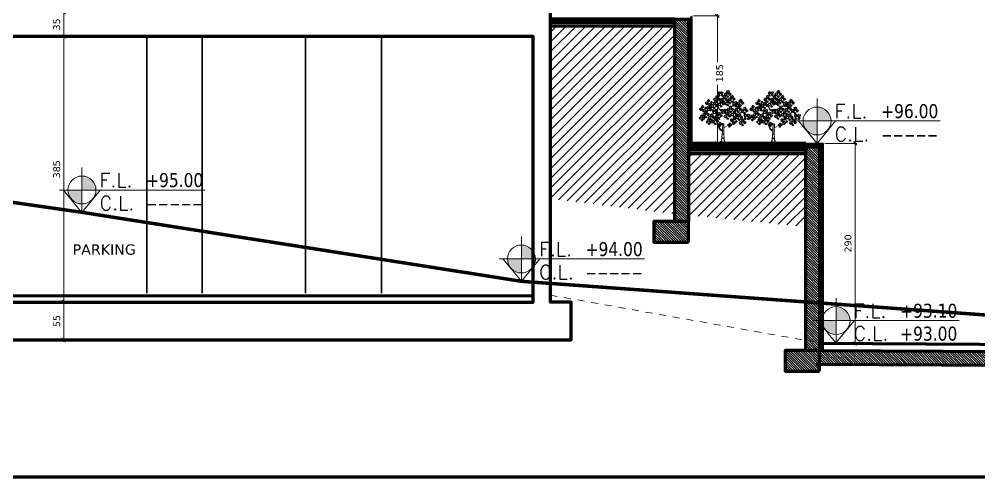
# Model space of a CAD drawing. Header units: inches. Extents: x -48 to 777, y -156 to 510.
# Drawn here: x 622.24 to 636.15, y -56.99 to -50.36 of the extents above; entities that cross this region are included whole.
import ezdxf
from ezdxf.enums import TextEntityAlignment as Align

# ---------------------------------------------------------------- set-up
doc = ezdxf.new("R2010")
doc.units = ezdxf.units.IN
doc.header["$MEASUREMENT"] = 0
doc.linetypes.add('HIDDEN', pattern=[0.375, 0.25, -0.125])
doc.linetypes.add('NUHA', pattern=[1.45, 0.75, -0.25, 0.2, -0.25])
doc.layers.get('Defpoints').update_dxf_attribs({"lineweight": 5})
for name, color, linetype, lineweight in [('A-DIM', 9, 'Continuous', 5), ('A-HIDDEN', 254, 'HIDDEN', 5), ('A-PILLARS', 1, 'Continuous', 60), ('A-PLANTS', 3, 'Continuous', 5), ('A-PROJECTION1', 6, 'Continuous', 30), ('A-SIGNS1', 20, 'Continuous', 15), ('A-SIGNS2', 30, 'Continuous', 15), ('A-TEXT', 50, 'Continuous', 15), ('C-STONE', 42, 'Continuous', 30), ('D-STONE', 52, 'Continuous', 20), ('H-PILLARS', 61, 'Continuous', 5)]:
    doc.layers.add(name, color=color, linetype=linetype, lineweight=lineweight)
doc.layers.add('HH-DARK GREY', color=7, linetype='Continuous', lineweight=5, true_color=0x404040)
doc.styles.add('ROMAND', font='verdana.ttf')
doc.styles.add('ROMANS', font='romans__.ttf', dxfattribs={"height": 0.14})
doc.dimstyles.new('M-1.50', dxfattribs={"dimtxt": 0.1, "dimasz": 0.05, "dimexe": 0.025, "dimexo": 0.025, "dimgap": 0.05, "dimtad": 1, "dimlfac": 100, "dimrnd": 0.5, "dimzin": 9, "dimdsep": 46, "dimtxsty": 'ROMAND', "dimblk": 'OBLIQUE', "dimcen": 1, "dimdle": 0.025, "dimclrd": 256, "dimclre": 256, "dimclrt": 2, "dimadec": 0, "dimazin": 0, "dimtfac": 0.666667, "dimtmove": 2, "dimatfit": 3, "dimfxl": 0.04, "dimtolj": 1, "dimtzin": 5, "dimlwd": -1, "dimlwe": -1, "dimarcsym": 0})
pattern_1 = [(225, (540.8021, 44.87094), (0.07071068, -0.07071068), [])]

# ---------------------------------------------------------------- blocks, each defined once
blk = doc.blocks.new('GXFHGCGFCD')
at = {"layer": 'A-SIGNS1', "linetype": 'NUHA'}
h = blk.add_hatch(color=256, dxfattribs=at)
h.paths.add_polyline_path([(90.382, 61.33), (90.382, 61.17), (90.542, 61.17, 0.414214)])
h.paths.add_polyline_path([(90.382, 61.17), (90.222, 61.17, 0.414214), (90.382, 61.01)])
at = {"layer": 'A-SIGNS1'}
for p, q in [((90.382, 60.914), (90.382, 61.426)), ((90.126, 61.17), (91.79, 61.17))]:
    blk.add_line(p, q, dxfattribs=at)
blk.add_circle((90.382, 61.17), 0.16, dxfattribs=at)
blk = doc.blocks.new('DGXFHXFGDFD')
at = {"layer": 'A-SIGNS1'}
blk.add_blockref('GXFHGCGFCD', (0, 0), dxfattribs=at)
at = {"layer": 'A-SIGNS2', "linetype": 'NUHA', "style": 'ROMANS'}
for s, p in [('F.L.', (90.583, 61.203)), ('C.L.', (90.583, 60.941))]:
    blk.add_text(s, height=0.16, dxfattribs=at).set_placement(p)
at = {"layer": 'A-SIGNS2', "style": 'ROMANS', "width": 0.910135, "flags": 4}
for tag, p, p2 in [('NIV.FINI', (91.116, 61.203), (91.79, 61.203)), ('NIV.BETON', (91.116, 60.941), (91.79, 60.941))]:
    blk.add_attdef(tag, text='', height=0.16, dxfattribs=at).set_placement(p, p2, align=Align.FIT)
blk = doc.blocks.new('DRC-LEF11')
for points in [[(-325, -375), (-466, 246), (-1031, 401), (-1313, -220), (-1736, 655), (-2512, 105), (-1962, -474), (-2554, -502), (-2526, -855), (-1553, -912), (-1680, -1731), (-1383, -898), (-904, -1406), (-255, -968), (-960, -488)], [(-417, 1201), (-1003, 888), (-1201, 1883), (-369, 1747), (-799, 2129), (-683, 2586), (-117, 2558), (-83, 2361), (183, 2279), (128, 1856), (769, 1999), (639, 1297), (67, 1454), (387, 888), (81, 1263), (-144, 608), (-703, 676)], [(2388, 1443), (2085, 1029), (2097, 1454), (1689, 1326), (1881, 801), (1514, 912), (1881, 685), (1607, 352), (1736, 37), (2056, 236), (2155, 580), (2178, 107), (2575, 142), (2511, 294), (2802, 311), (2435, 807), (2808, 964)], [(1593, -1462), (1791, -2436), (1269, -2493), (1170, -1900), (747, -2451), (-57, -1843), (789, -1236), (154, -1067), (253, -291), (1226, -615), (1621, -262), (2158, -700), (1678, -1293), (2355, -1618)]]:
    blk.add_lwpolyline(points, close=True)
blk = doc.blocks.new('Trf21')
for p, q in [((-0.088, 0.721), (-0.071, 0.665)), ((-0.087, 0.727), (-0.066, 0.667)), ((-0.071, 0.665), (-0.034, 0.628)), ((-0.066, 0.667), (-0.019, 0.627)), ((0.097, 0.63), (0.07, 0.541)), ((0.371, 0.6), (0.306, 0.557)), ((-0.128, 0.511), (-0.05, 0.451)), ((0.001, 0.247), (0.007, 0.388)), ((0.026, 0.193), (0.029, 0.375)), ((-0.017, 0.057), (-0.001, 0.225)), ((0.021, 0.296), (0.075, 0.326)), ((0.032, 0.07), (0.026, 0.193)), ((-0.032, 0.01), (-0.112, 0.016)), ((-0.045, 0.009), (-0.017, 0.057)), ((-0.042, 0.034), (0.003, 0.004)), ((-0.013, 0.047), (-0.032, 0.01)), ((-0.021, 0.004), (0.008, 0.026)), ((-0.001, 0.01), (0.092, -0.007)), ((0.003, 0.004), (0.037, 0.028)), ((0.025, 0.071), (0.045, 0.002)), ((0.056, -0.001), (0.032, 0.07)), ((0.092, -0.007), (0.163, 0.004))]:
    blk.add_line(p, q)
for points in [[(0.099, 0.625), (0.081, 0.552)], [(-0.128, 0.511), (-0.083, 0.47)], [(-0.101, 0.372), (-0.041, 0.269), (-0.001, 0.247)], [(0.005, 0.225), (-0.055, 0.266), (-0.101, 0.372)]]:
    blk.add_lwpolyline(points)
for centre, radius, start, end in [((0.008, 0.2), 0.0222, 233.6562, 325.635), ((0.006, 0.196), 0.0222, 238.7333, 337.3259), ((0.018, 0.125), 0.0346, 210.3847, 292.3327), ((0.018, 0.128), 0.0346, 210.3847, 292.3327)]:
    blk.add_arc(centre, radius, start, end)
for p, xscale, yscale, zscale, rotation in [((-0.106, 0.858), 2.43302399999876e-05, 2.43302399999876e-05, 2.43302399999876e-05, 251.5650511771555), ((-0.032, 0.956), 2.027520000000564e-05, 2.027520000000564e-05, 2.027520000000564e-05, 206.5650511770604), ((0.031, 0.858), 2.43302399999876e-05, 2.43302399999876e-05, 2.43302399999876e-05, 251.5650511771555), ((0.104, 0.957), 2.433023999999771e-05, 2.433023999999771e-05, 2.433023999999771e-05, 249.2089462000762), ((0.182, 0.861), 2.433023999999771e-05, 2.433023999999771e-05, 2.433023999999771e-05, 249.2089462000762), ((-0.266, 0.78), 2.433024000002827e-05, 2.433024000002827e-05, 2.433024000002827e-05, 355.8174267607223), ((-0.156, 0.736), 2.433023999999771e-05, 2.433023999999771e-05, 2.433023999999771e-05, 249.2089462000762), ((-0.024, 0.767), 2.43302399999876e-05, 2.43302399999876e-05, 2.43302399999876e-05, 251.5650511771555), ((0.101, 0.78), 2.027520000001363e-05, 2.027520000001363e-05, 2.027520000001363e-05, 251.2400569682416), ((0.24, 0.75), 2.027519999997771e-05, 2.027519999997771e-05, 2.027519999997771e-05, 116.5650511769465), ((0.35, 0.784), 2.43302399999876e-05, 2.43302399999876e-05, 2.43302399999876e-05, 251.5650511771555), ((-0.38, 0.664), 2.433024000002827e-05, 2.433024000002827e-05, 2.433024000002827e-05, 355.8174267607223), ((-0.316, 0.561), 2.43302399999876e-05, 2.43302399999876e-05, 2.43302399999876e-05, 251.5650511771555), ((-0.252, 0.669), 2.027520000000564e-05, 2.027520000000564e-05, 2.027520000000564e-05, 206.5650511770604), ((-0.211, 0.503), 2.43302399999876e-05, 2.43302399999876e-05, 2.43302399999876e-05, 251.5650511771555), ((-0.144, 0.613), 2.027520000000564e-05, 2.027520000000564e-05, 2.027520000000564e-05, 206.5650511770604), ((-0.069, 0.538), 2.43302399999876e-05, 2.43302399999876e-05, 2.43302399999876e-05, 251.5650511771555), ((0.025, 0.617), 2.027520000000564e-05, 2.027520000000564e-05, 2.027520000000564e-05, 206.5650511770604), ((0.099, 0.534), 2.43302399999876e-05, 2.43302399999876e-05, 2.43302399999876e-05, 251.5650511771555), ((0.154, 0.66), 2.43302399999876e-05, 2.43302399999876e-05, 2.43302399999876e-05, 251.5650511771555), ((0.228, 0.566), 2.433023999999771e-05, 2.433023999999771e-05, 2.433023999999771e-05, 249.2089462000762), ((0.305, 0.663), 2.43302399999876e-05, 2.43302399999876e-05, 2.43302399999876e-05, 251.5650511771555), ((0.325, 0.509), 2.433023999999771e-05, 2.433023999999771e-05, 2.433023999999771e-05, 249.2089462000762), ((0.43, 0.635), 2.433023999999771e-05, 2.433023999999771e-05, 2.433023999999771e-05, 249.2089462000762), ((0.48, 0.512), 2.433024000003196e-05, 2.433024000003196e-05, 2.433024000003196e-05, 206.2009624171324), ((-0.392, 0.483), 2.027519999995158e-05, 2.027519999995158e-05, 2.027519999995158e-05, 161.5699608730971), ((-0.256, 0.411), 2.027519999995158e-05, 2.027519999995158e-05, 2.027519999995158e-05, 161.5699608730971), ((-0.137, 0.43), 2.43302399999876e-05, 2.43302399999876e-05, 2.43302399999876e-05, 251.5650511771555), ((-0.046, 0.364), 1.520639999998978e-05, 1.520639999998978e-05, 1.520639999998978e-05, 71.5650511771524), ((0.138, 0.347), 1.520639999998978e-05, 1.520639999998978e-05, 1.520639999998978e-05, 71.5650511771524), ((0.213, 0.434), 2.433024000000841e-05, 2.433024000000841e-05, 2.433024000000841e-05, 324.0436233204519), ((0.39, 0.406), 2.43302399999876e-05, 2.43302399999876e-05, 2.43302399999876e-05, 251.5650511771555)]:
    blk.add_blockref('DRC-LEF11', p, dxfattribs=dict(xscale=xscale, yscale=yscale, zscale=zscale, rotation=rotation))
blk = doc.blocks.new('_Oblique')
at = {"color": 0, "linetype": 'ByBlock', "lineweight": -2}
blk.add_line((-0.5, -0.5), (0.5, 0.5), dxfattribs=at)
blk = doc.blocks.new('*D2317')
at = {"layer": 'A-DIM', "transparency": 16777216}
for p, q in [((623.16, -50.26), (622.859, -50.26)), ((622.884, -50.235), (622.884, -50.635)), ((623.132, -50.61), (622.859, -50.61))]:
    blk.add_line(p, q, dxfattribs=at)
at = {"layer": 'Defpoints', "color": 0, "transparency": 16777216}
for p in [(623.185, -50.26), (622.884, -50.61), (623.157, -50.61)]:
    blk.add_point(p, dxfattribs=at)
at = {"layer": 'A-DIM', "transparency": 16777216, "xscale": 0.05, "yscale": 0.05, "zscale": 0.05}
for p, rotation in [((622.884, -50.26), 90), ((622.884, -50.61), 270)]:
    blk.add_blockref('_Oblique', p, dxfattribs=dict(at, rotation=rotation))
at = {"layer": 'A-DIM', "color": 2, "transparency": 16777216, "insert": (622.782, -50.435), "char_height": 0.1, "attachment_point": 5, "rotation": 90, "style": 'ROMAND'}
blk.add_mtext('\\A1;35', dxfattribs=at)
blk = doc.blocks.new('*D2318')
at = {"layer": 'A-DIM', "transparency": 16777216}
for p, q in [((623.132, -50.61), (622.859, -50.61)), ((622.884, -50.585), (622.884, -54.485)), ((623.268, -54.46), (622.859, -54.46))]:
    blk.add_line(p, q, dxfattribs=at)
at = {"layer": 'Defpoints', "color": 0, "transparency": 16777216}
for p in [(623.157, -50.61), (622.884, -54.46), (623.293, -54.46)]:
    blk.add_point(p, dxfattribs=at)
at = {"layer": 'A-DIM', "transparency": 16777216, "xscale": 0.05, "yscale": 0.05, "zscale": 0.05}
for p, rotation in [((622.884, -50.61), 90), ((622.884, -54.46), 270)]:
    blk.add_blockref('_Oblique', p, dxfattribs=dict(at, rotation=rotation))
at = {"layer": 'A-DIM', "color": 2, "transparency": 16777216, "insert": (622.782, -52.535), "char_height": 0.1, "attachment_point": 5, "rotation": 90, "style": 'ROMAND'}
blk.add_mtext('\\A1;385', dxfattribs=at)
blk = doc.blocks.new('*D2319')
at = {"layer": 'A-DIM', "transparency": 16777216}
for p, q in [((623.268, -54.46), (622.859, -54.46)), ((622.884, -54.435), (622.884, -55.035)), ((623.221, -55.01), (622.859, -55.01))]:
    blk.add_line(p, q, dxfattribs=at)
at = {"layer": 'Defpoints', "color": 0, "transparency": 16777216}
for p in [(623.293, -54.46), (622.884, -55.01), (623.246, -55.01)]:
    blk.add_point(p, dxfattribs=at)
at = {"layer": 'A-DIM', "transparency": 16777216, "xscale": 0.05, "yscale": 0.05, "zscale": 0.05}
for p, rotation in [((622.884, -54.46), 90), ((622.884, -55.01), 270)]:
    blk.add_blockref('_Oblique', p, dxfattribs=dict(at, rotation=rotation))
at = {"layer": 'A-DIM', "color": 2, "transparency": 16777216, "insert": (622.783, -54.735), "char_height": 0.1, "attachment_point": 5, "rotation": 90, "style": 'ROMAND'}
blk.add_mtext('\\A1;55', dxfattribs=at)
blk = doc.blocks.new('*D2342')
at = {"layer": 'A-DIM', "transparency": 16777216}
for p, q in [((632.013, -50.31), (632.382, -50.31)), ((632.357, -50.285), (632.357, -50.976)), ((632.357, -52.185), (632.357, -51.31)), ((631.993, -52.16), (632.382, -52.16))]:
    blk.add_line(p, q, dxfattribs=at)
at = {"layer": 'Defpoints', "color": 0, "transparency": 16777216}
for p in [(631.988, -50.31), (631.968, -52.16), (632.357, -52.16)]:
    blk.add_point(p, dxfattribs=at)
at = {"layer": 'A-DIM', "transparency": 16777216, "xscale": 0.05, "yscale": 0.05, "zscale": 0.05}
for p, rotation in [((632.357, -50.31), 90), ((632.357, -52.16), 270)]:
    blk.add_blockref('_Oblique', p, dxfattribs=dict(at, rotation=rotation))
at = {"layer": 'A-DIM', "color": 2, "transparency": 16777216, "insert": (632.389, -51.143), "char_height": 0.1, "attachment_point": 5, "rotation": 90, "style": 'ROMAND'}
blk.add_mtext('\\A1;185', dxfattribs=at)
blk = doc.blocks.new('*D2343')
at = {"layer": 'A-DIM', "transparency": 16777216}
for p, q in [((634.353, -52.135), (634.353, -55.085)), ((633.913, -52.16), (634.378, -52.16)), ((633.913, -55.06), (634.378, -55.06))]:
    blk.add_line(p, q, dxfattribs=at)
at = {"layer": 'Defpoints', "color": 0, "transparency": 16777216}
for p in [(633.888, -52.16), (633.888, -55.06), (634.353, -55.06)]:
    blk.add_point(p, dxfattribs=at)
at = {"layer": 'A-DIM', "transparency": 16777216, "xscale": 0.05, "yscale": 0.05, "zscale": 0.05}
for p, rotation in [((634.353, -52.16), 90), ((634.353, -55.06), 270)]:
    blk.add_blockref('_Oblique', p, dxfattribs=dict(at, rotation=rotation))
at = {"layer": 'A-DIM', "color": 2, "transparency": 16777216, "insert": (634.251, -53.61), "char_height": 0.1, "attachment_point": 5, "rotation": 90, "style": 'ROMAND'}
blk.add_mtext('\\A1;290', dxfattribs=at)
blk = doc.blocks.new('land 1')
at = {"layer": 'A-HIDDEN', "const_width": 0.05}
blk.add_lwpolyline([(54.398, -84.31), (56.311, -84.31), (56.448, -84.51), (56.448, -84.51), (56.83, -85.51), (57.289, -86.51), (62.573, -87.51), (68.756, -88.51), (75.405, -89.51), (82.346, -90.51), (88.715, -91.51), (102.502, -92.51), (108.386, -93.51), (114.473, -93.937), (114.473, -93.937)], dxfattribs=at)
at = {"layer": 'A-SIGNS1'}
for points in [[(82.613, -90.186), (82.346, -90.51), (82.076, -90.186)], [(88.982, -91.186), (88.715, -91.51), (88.445, -91.186)]]:
    blk.add_lwpolyline(points, dxfattribs=at)
ref = blk.add_blockref('DGXFHXFGDFD', (-32.186, -167.701), dxfattribs=dict(at, xscale=1.267200000000003, yscale=1.267200000000003, zscale=1.267200000000003))
ref.add_attrib('NIV.FINI', '+95.00', dxfattribs={"layer": 'A-SIGNS2', "height": 0.2028, "style": 'ROMAND', "width": 0.797031}).set_placement((83.276, -90.144), (84.104, -90.144), align=Align.FIT)
ref.add_attrib('NIV.BETON', '-----', dxfattribs={"layer": 'A-SIGNS2', "height": 0.2028, "style": 'ROMAND', "width": 1.307645}).set_placement((83.276, -90.476), (84.104, -90.476), align=Align.FIT)
ref = blk.add_blockref('DGXFHXFGDFD', (-25.817, -168.701), dxfattribs=dict(at, xscale=1.267200000000003, yscale=1.267200000000003, zscale=1.267200000000003))
ref.add_attrib('NIV.FINI', '+94.00', dxfattribs={"layer": 'A-SIGNS2', "height": 0.2028, "style": 'ROMAND', "width": 0.797031}).set_placement((89.645, -91.144), (90.473, -91.144), align=Align.FIT)
ref.add_attrib('NIV.BETON', '-----', dxfattribs={"layer": 'A-SIGNS2', "height": 0.2028, "style": 'ROMAND', "width": 1.307645}).set_placement((89.645, -91.476), (90.473, -91.476), align=Align.FIT)

msp = doc.modelspace()

# ---------------------------------------------------------------- hatches: boundary and pattern name
at = {"layer": 'H-PILLARS'}
h = msp.add_hatch(dxfattribs=at)
h.set_pattern_fill('ANSI31', color=256, scale=0.2, angle=90)
h.set_pattern_definition([(135, (254.663545, 44.870938), (-0.0176776695, -0.0176776695), [])])
h.paths.add_polyline_path([(631.73842, -50.35985), (631.93842, -50.35985), (631.93842, -53.2921), (631.73842, -53.2921)])
h = msp.add_hatch(dxfattribs=at)
h.set_pattern_fill('ANSI31', color=256, scale=0.2, angle=90)
h.set_pattern_definition([(135, (254.127055, -51.862392), (-0.0176776695, -0.0176776695), [])])
h.paths.add_polyline_path([(633.63842, -52.20985), (633.83842, -52.20985), (633.83842, -55.15987), (633.63842, -55.15987)])
h = msp.add_hatch(dxfattribs=at)
h.set_pattern_fill('ANSI31', color=256, scale=0.2, angle=90)
h.set_pattern_definition([(135, (233.989191, -49.45401), (-0.0176776695, -0.0176776695), [])])
h.paths.add_polyline_path([(631.93842, -53.5921), (631.93842, -53.2921), (631.43842, -53.2921), (631.43842, -53.5921)])
h = msp.add_hatch(dxfattribs=at)
h.set_pattern_fill('ANSI31', color=256, scale=0.2, angle=90)
h.set_pattern_definition([(135, (235.889191, -51.321788), (-0.0176776695, -0.0176776695), [])])
h.paths.add_polyline_path([(633.83842, -55.45987), (633.83842, -55.15987), (633.33842, -55.15987), (633.33842, -55.45987)])
h = msp.add_hatch(dxfattribs=at)
h.set_pattern_fill('ANSI31', color=256, scale=0.2, angle=90)
h.set_pattern_definition([(135, (540.8021, -53.112392), (-0.0176776695, -0.0176776695), [])])
h.paths.add_polyline_path([(650.09106, -55.25987), (633.83842, -55.15987), (633.83842, -55.35987), (650.09168, -55.45987)])
at = {"layer": 'HH-DARK GREY'}
h = msp.add_hatch(dxfattribs=at)
h.set_pattern_fill('ANSI31', color=256, scale=0.8, angle=180)
h.set_pattern_definition(pattern_1)
h.paths.add_polyline_path([(631.73842, -50.45986), (629.93839, -50.45987), (629.93839, -50.60983), (629.93839, -52.96201), (631.55017, -53.15987), (631.73842, -53.17886)])
h = msp.add_hatch(dxfattribs=at)
h.set_pattern_fill('ANSI31', color=256, scale=0.8, angle=180)
h.set_pattern_definition(pattern_1)
h.paths.add_polyline_path([(633.63842, -53.37049), (633.63842, -52.30987), (631.93842, -52.30987), (631.93842, -53.19903)])

# ---------------------------------------------------------------- linework, layer by layer
at = {"layer": 'A-HIDDEN', "ltscale": 0.4}
msp.add_line((629.93839, -54.35996), (633.88839, -55.05987), dxfattribs=at)
at = {"layer": 'A-PILLARS'}
for p, q in [((633.63842, -52.15987), (631.93842, -52.15987)), ((633.63842, -52.20987), (631.93842, -52.20987)), ((633.63842, -52.25987), (631.93842, -52.25987)), ((633.63842, -52.30987), (631.93842, -52.30987)), ((633.83842, -55.15987), (650.09168, -55.25987)), ((633.78839, -55.35987), (650.09168, -55.45987))]:
    msp.add_line(p, q, dxfattribs=at)
for points in [[(595.44645, -46.95987), (595.44645, -56.99318), (653.10287, -56.99318), (653.10287, -56.46103)], [(604.18682, -55.00987), (630.23839, -55.00996), (630.23839, -54.45996), (629.93839, -54.45996), (629.93839, -47.25983), (631.83839, -47.25983)], [(631.73842, -50.35986), (629.93839, -50.35987)], [(631.73842, -50.40986), (629.93839, -50.40987)], [(631.73842, -50.45986), (629.93839, -50.45987)], [(615.88839, -54.45987), (629.68839, -54.45996), (629.68839, -50.60983), (615.88839, -50.60983), (615.88839, -54.45987)], [(650.09168, -55.15987), (633.83842, -55.05987)]]:
    msp.add_lwpolyline(points, dxfattribs=at)
for points in [[(631.73842, -50.35985), (631.93842, -50.35985), (631.93842, -53.2921), (631.73842, -53.2921)], [(633.63842, -52.20985), (633.83842, -52.20985), (633.83842, -55.15987), (633.63842, -55.15987)], [(631.93842, -53.5921), (631.93842, -53.2921), (631.43842, -53.2921), (631.43842, -53.5921)], [(633.83842, -55.45987), (633.83842, -55.15987), (633.33842, -55.15987), (633.33842, -55.45987)]]:
    msp.add_lwpolyline(points, close=True, dxfattribs=at)
at = {"layer": 'A-PROJECTION1'}
for p, q in [((624.08839, -50.60983), (624.08839, -54.32987)), ((624.88839, -50.60983), (624.88839, -54.32987)), ((626.38839, -50.60983), (626.38839, -54.32987)), ((627.48839, -50.60983), (627.48839, -54.32987))]:
    msp.add_line(p, q, dxfattribs=at)
at = {"layer": 'A-SIGNS1'}
for points in [[(634.06874, -51.83547), (633.80084, -52.15987), (633.53084, -51.83547)], [(634.34404, -54.72914), (634.07614, -55.05354), (633.80614, -54.72914)]]:
    msp.add_lwpolyline(points, dxfattribs=at)
at = {"layer": 'C-STONE'}
for p, q in [((629.68839, -54.35992), (615.88839, -54.35983)), ((629.68839, -54.37992), (615.88839, -54.37983))]:
    msp.add_line(p, q, dxfattribs=at)
msp.add_lwpolyline([(631.96839, -52.15987), (631.96839, -50.32987), (631.98839, -50.32987), (631.98839, -52.15987)], dxfattribs=at)
for points in [[(633.63842, -52.17987), (633.88839, -52.17987), (633.88839, -52.15987), (633.63842, -52.15987)], [(633.88839, -55.15987), (633.86839, -55.15987), (633.86839, -52.17987), (633.88839, -52.17987)]]:
    msp.add_lwpolyline(points, close=True, dxfattribs=at)
at = {"layer": 'D-STONE'}
msp.add_line((631.98839, -50.30987), (631.98839, -52.15987), dxfattribs=at)

# ---------------------------------------------------------------- block references
at = {"layer": 'A-DIM'}
msp.add_blockref('land 1', (540.8021, 37.35048), dxfattribs=at)
at = {"layer": 'A-PLANTS', "xscale": 0.75, "yscale": 0.75, "zscale": 0.75}
for p in [(632.43094, -52.15769), (633.16161, -52.15769)]:
    msp.add_blockref('Trf21', p, dxfattribs=at)
at = {"layer": 'A-SIGNS1'}
ref = msp.add_blockref('DGXFHXFGDFD', (519.26894, -129.35023), dxfattribs=dict(at, xscale=1.267200000000003, yscale=1.267200000000003, zscale=1.267200000000003))
ref.add_attrib('NIV.FINI', '+96.00', dxfattribs={"layer": 'A-SIGNS2', "height": 0.202752, "style": 'ROMAND', "width": 0.797031}).set_placement((634.73096, -51.79362), (635.55892, -51.79362), align=Align.FIT)
ref.add_attrib('NIV.BETON', '-----', dxfattribs={"layer": 'A-SIGNS2', "height": 0.202752, "style": 'ROMAND', "width": 1.307645}).set_placement((634.73096, -52.12539), (635.55892, -52.12539), align=Align.FIT)
ref = msp.add_blockref('DGXFHXFGDFD', (519.54424, -132.2439), dxfattribs=dict(at, xscale=1.267200000000003, yscale=1.267200000000003, zscale=1.267200000000003))
ref.add_attrib('NIV.FINI', '+93.10', dxfattribs={"layer": 'A-SIGNS2', "height": 0.202752, "style": 'ROMAND', "width": 0.797031}).set_placement((635.00626, -54.68729), (635.83423, -54.68729), align=Align.FIT)
ref.add_attrib('NIV.BETON', '+93.00', dxfattribs={"layer": 'A-SIGNS2', "height": 0.202752, "style": 'ROMAND', "width": 0.797031}).set_placement((635.00626, -55.01906), (635.83423, -55.01906), align=Align.FIT)

# ---------------------------------------------------------------- texts
at = {"layer": 'A-TEXT', "insert": (623.01289, -53.62393), "char_height": 0.15, "width": 2.3447222, "attachment_point": 1, "style": 'ROMAND'}
msp.add_mtext('PARKING', dxfattribs=at)

# ---------------------------------------------------------------- dimensions: what is measured, and where the dimension line sits
at = {"layer": 'A-DIM'}
for base, p1, p2, picture, middle in [((622.88444, -50.60983), (623.18465, -50.25983), (623.15672, -50.60983), '*D2317', (622.78236, -50.43483)), ((622.88444, -54.45992), (623.15672, -50.60983), (623.29253, -54.45992), '*D2318', (622.78216, -52.53488)), ((634.35334, -55.05987), (633.88839, -52.15987), (633.88839, -55.05987), '*D2343', (634.25126, -53.60987)), ((622.88444, -55.00993), (623.29253, -54.45992), (623.24565, -55.00993), '*D2319', (622.7834, -54.73493))]:
    dim = msp.add_linear_dim(base=base, p1=p1, p2=p2, angle=90, dimstyle='M-1.50', dxfattribs=at)
    dim.commit()
    dim.dimension.update_dxf_attribs({"geometry": picture, "text_midpoint": middle})
dim = msp.add_linear_dim(base=(632.35723, -52.15987), p1=(631.98839, -50.30987), p2=(631.96839, -52.15987), angle=90, dimstyle='M-1.50', dxfattribs=at)
dim.commit()
dim.dimension.update_dxf_attribs({"geometry": '*D2342', "text_midpoint": (632.38935, -51.14259), "dimtype": 160})

doc.saveas('drawing.dxf')
